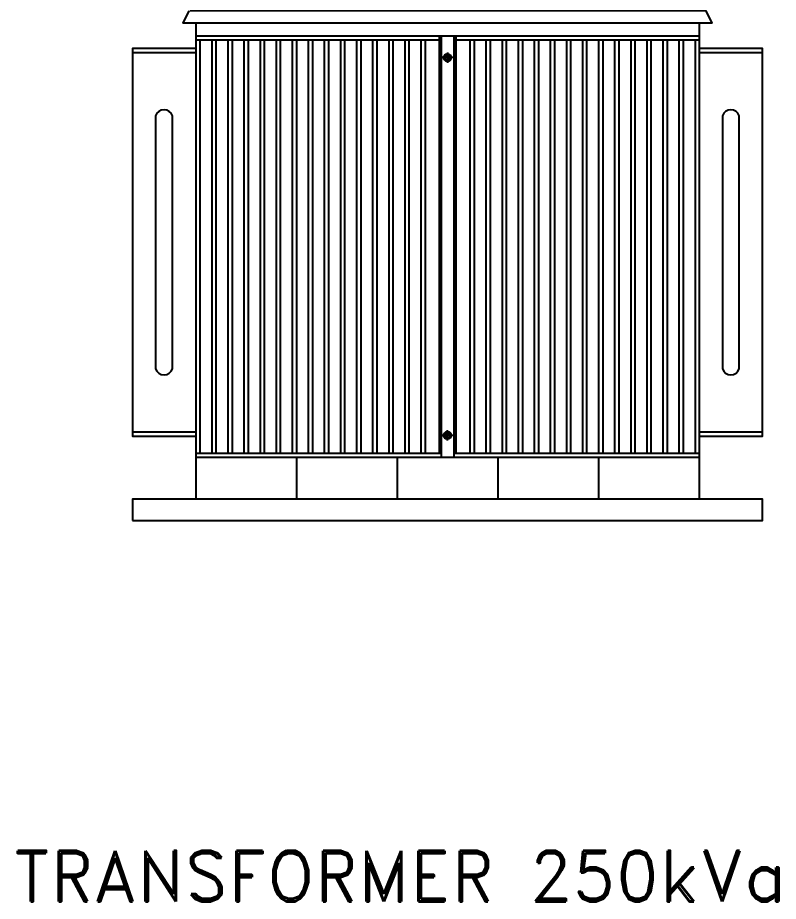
# Model space of a CAD drawing. Header units: millimetres. Extents: x 20927 to 53748, y 38421 to 54891.
# Drawn here: x 33138 to 34943, y 50584 to 52680 of the extents above; entities that cross this region are included whole.
import ezdxf
from ezdxf.enums import TextEntityAlignment as Align

# ---------------------------------------------------------------- set-up
doc = ezdxf.new("R2010")
doc.units = ezdxf.units.MM
doc.linetypes.add('CENTERX2', pattern=[101.6, 63.5, -12.7, 12.7, -12.7])
doc.layers.add('Btrans.', color=2, linetype='Continuous')
doc.layers.add('HIGHT', color=8, linetype='Continuous')
doc.styles.add('tx1', font='romand.shx')

msp = doc.modelspace()

# ---------------------------------------------------------------- linework, layer by layer
at = {"layer": 'Btrans.'}
for p, q in [((33560.3, 52666.9), (33560.3, 51537.5)), ((34755.3, 52666.9), (34755.3, 51537.5)), ((33560.3, 52636.9), (34755.3, 52636.9)), ((33560.3, 52626.9), (34137.8, 52626.9)), ((34142.8, 52636.9), (34142.8, 51637.5)), ((34172.8, 52636.9), (34172.8, 51637.5)), ((34177.8, 52626.9), (34755.3, 52626.9)), ((33410.3, 51697.5), (33560.3, 51697.5)), ((34755.3, 51697.5), (34905.3, 51697.5)), ((33560.3, 51647.2), (34142.8, 51647.2)), ((34172.8, 51647.2), (34755.3, 51647.2)), ((33560.3, 51637.5), (34755.3, 51637.5)), ((33799.3, 51637.5), (33799.3, 51537.5)), ((34038.3, 51637.5), (34038.3, 51537.5)), ((34277.3, 51637.5), (34277.3, 51537.5)), ((34516.3, 51637.5), (34516.3, 51537.5))]:
    msp.add_line(p, q, dxfattribs=at)
msp.add_lwpolyline([(33546.5, 52696.9), (34769.1, 52696.9, -0.284079), (34770.8, 52695.8), (34785.3, 52666.9), (33530.3, 52666.9), (33544.7, 52695.8)], format="xyb", dxfattribs=at)
for points in [[(33560.3, 52606.9), (33410.3, 52606.9), (33410.3, 51687.5), (33560.3, 51687.5)], [(34755.3, 51687.5), (34905.3, 51687.5), (34905.3, 52606.9), (34755.3, 52606.9)], [(33410.3, 52596.9), (33560.3, 52596.9)], [(34755.3, 52596.9), (34905.3, 52596.9)]]:
    msp.add_lwpolyline(points, dxfattribs=at)
msp.add_lwpolyline([(33410.3, 51487.5), (34905.3, 51487.5), (34905.3, 51537.5), (33410.3, 51537.5)], close=True, dxfattribs=at)
at = {"layer": 'HIGHT'}
for p, q in [((33570.3, 52626.9), (33570.3, 51647.2)), ((33598.5, 52626.9), (33598.5, 51647.2)), ((33608.5, 52626.9), (33608.5, 51647.2)), ((33636.6, 52626.9), (33636.6, 51647.2)), ((33646.6, 52626.9), (33646.6, 51647.2)), ((33674.8, 52626.9), (33674.8, 51647.2)), ((33684.8, 52626.9), (33684.8, 51647.2)), ((33713, 52626.9), (33713, 51647.2)), ((33723, 52626.9), (33723, 51647.2)), ((33751.1, 52626.9), (33751.1, 51647.2)), ((33761.1, 52626.9), (33761.1, 51647.2)), ((33789.3, 52626.9), (33789.3, 51647.2)), ((33799.3, 52626.9), (33799.3, 51647.2)), ((33827.5, 52626.9), (33827.5, 51647.2)), ((33837.5, 52626.9), (33837.5, 51647.2)), ((33865.6, 52626.9), (33865.6, 51647.2)), ((33875.6, 52626.9), (33875.6, 51647.2)), ((33903.8, 52626.9), (33903.8, 51647.2)), ((33913.8, 52626.9), (33913.8, 51647.2)), ((33942, 52626.9), (33942, 51647.2)), ((33952, 52626.9), (33952, 51647.2)), ((33980.1, 52626.9), (33980.1, 51647.2)), ((33990.1, 52626.9), (33990.1, 51647.2)), ((34018.3, 52626.9), (34018.3, 51647.2)), ((34028.3, 52626.9), (34028.3, 51647.2)), ((34056.5, 52626.9), (34056.5, 51647.2)), ((34066.5, 52626.9), (34066.5, 51647.2)), ((34094.6, 52626.9), (34094.6, 51647.2)), ((34104.6, 52626.9), (34104.6, 51647.2)), ((34137.8, 52636.9), (34137.8, 51647.2)), ((34177.8, 52636.9), (34177.8, 51647.2)), ((34211, 52626.9), (34211, 51647.2)), ((34221, 52626.9), (34221, 51647.2)), ((34249.1, 52626.9), (34249.1, 51647.2)), ((34259.1, 52626.9), (34259.1, 51647.2)), ((34287.3, 52626.9), (34287.3, 51647.2)), ((34297.3, 52626.9), (34297.3, 51647.2)), ((34325.5, 52626.9), (34325.5, 51647.2)), ((34335.5, 52626.9), (34335.5, 51647.2)), ((34363.6, 52626.9), (34363.6, 51647.2)), ((34373.6, 52626.9), (34373.6, 51647.2)), ((34401.8, 52626.9), (34401.8, 51647.2)), ((34411.8, 52626.9), (34411.8, 51647.2)), ((34440, 52626.9), (34440, 51647.2)), ((34450, 52626.9), (34450, 51647.2)), ((34478.1, 52626.9), (34478.1, 51647.2)), ((34488.1, 52626.9), (34488.1, 51647.2)), ((34516.3, 52626.9), (34516.3, 51647.2)), ((34526.3, 52626.9), (34526.3, 51647.2)), ((34554.5, 52626.9), (34554.5, 51647.2)), ((34564.5, 52626.9), (34564.5, 51647.2)), ((34592.6, 52626.9), (34592.6, 51647.2)), ((34602.6, 52626.9), (34602.6, 51647.2)), ((34630.8, 52626.9), (34630.8, 51647.2)), ((34640.8, 52626.9), (34640.8, 51647.2)), ((34669, 52626.9), (34669, 51647.2)), ((34679, 52626.9), (34679, 51647.2)), ((34707.1, 52626.9), (34707.1, 51647.2)), ((34717.1, 52626.9), (34717.1, 51647.2)), ((34745.3, 52626.9), (34745.3, 51647.2))]:
    msp.add_line(p, q, dxfattribs=at)
at = {"layer": 'HIGHT', "linetype": 'CENTERX2'}
for p, q in [((34173.4, 52585), (34144.8, 52585)), ((34157.8, 52596.9), (34157.8, 52572.5)), ((34157.8, 51677.1), (34157.8, 51701.6)), ((34173.4, 51689), (34144.8, 51689))]:
    msp.add_line(p, q, dxfattribs=at)
at = {"layer": 'HIGHT'}
for points in [[(34157.8, 52576.1), (34165.5, 52580.6), (34165.5, 52589.5), (34157.8, 52594), (34150, 52589.5), (34150, 52580.6)], [(34157.8, 51698), (34165.5, 51693.5), (34165.5, 51684.5), (34157.8, 51680.1), (34150, 51684.5), (34150, 51693.5)]]:
    msp.add_lwpolyline(points, close=True, dxfattribs=at)
for points in [[(33465.3, 52447.2), (33465.3, 51847.2, 0.718827), (33505.3, 51847.2), (33505.3, 52447.2, 0.718827)], [(34810.3, 52447.2), (34810.3, 51847.2, 0.718827), (34850.3, 51847.2), (34850.3, 52447.2, 0.718827)]]:
    msp.add_lwpolyline(points, format="xyb", close=True, dxfattribs=at)
for centre, radius in [((34157.8, 52585), 8.95), ((34157.8, 52585), 5.9), ((34157.8, 51689), 8.95), ((34157.8, 51689), 5.9)]:
    msp.add_circle(centre, radius, dxfattribs=at)

# ---------------------------------------------------------------- texts
at = {"layer": 'Btrans.', "style": 'tx1'}
msp.add_text('TRANSFORMER 250kVa', height=120, dxfattribs=at).set_placement((34045.6, 50644), align=Align.MIDDLE_CENTER)

doc.saveas('drawing.dxf')
